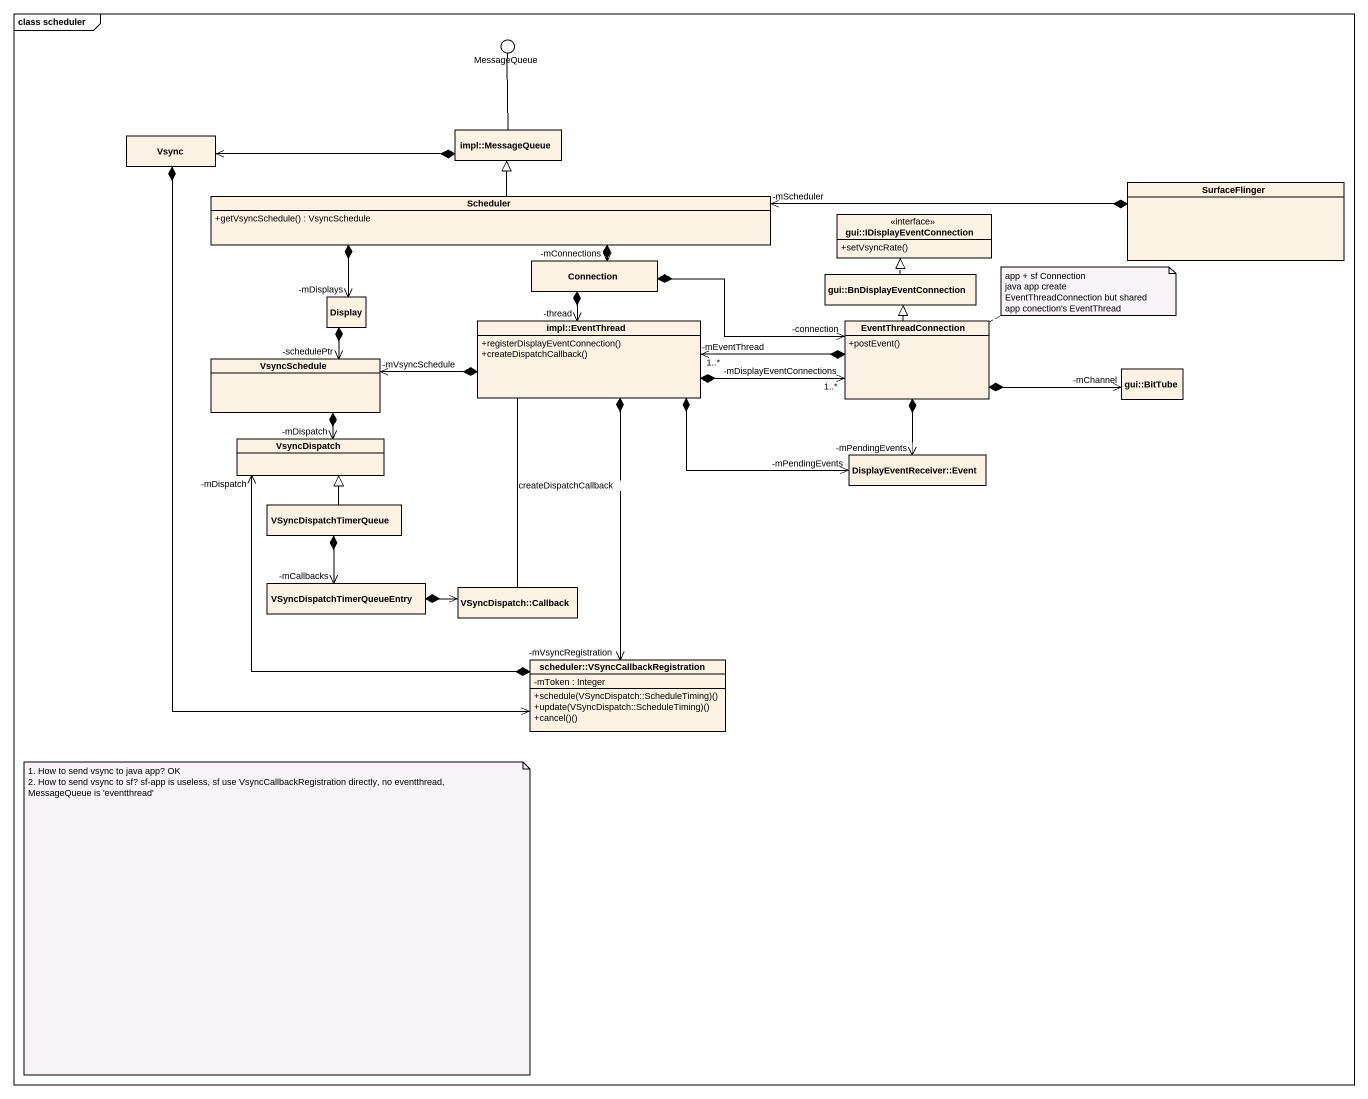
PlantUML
@startuml
mainframe class scheduler
allowmixing
hide circle
hide empty members
skinparam classAttributeIconSize 0
() MessageQueue
class Vsync
class "impl::MessageQueue" as impl_MessageQueue
class Scheduler {
  +getVsyncSchedule() : VsyncSchedule
}
class SurfaceFlinger
interface "gui::IDisplayEventConnection" as gui_IDisplayEventConnection {
  +setVsyncRate()
}
class Connection
class "gui::BnDisplayEventConnection" as gui_BnDisplayEventConnection
class Display
class "impl::EventThread" as impl_EventThread {
  +registerDisplayEventConnection()
  +createDispatchCallback()
}
class EventThreadConnection {
  +postEvent()
}
class VsyncSchedule
class "gui::BitTube" as gui_BitTube
class VsyncDispatch
class "DisplayEventReceiver::Event" as DisplayEventReceiver_Event
class VSyncDispatchTimerQueue
class VSyncDispatchTimerQueueEntry
class "VSyncDispatch::Callback" as VSyncDispatch_Callback
class "scheduler::VSyncCallbackRegistration" as scheduler {
  -mToken : Integer
  +schedule(VSyncDispatch::ScheduleTiming)()
  +update(VSyncDispatch::ScheduleTiming)()
  +cancel()()
}
Vsync *--> scheduler
impl_MessageQueue -up- MessageQueue
impl_MessageQueue *-left-> Vsync
Scheduler -up-|> impl_MessageQueue
Scheduler *-right-> "-mConnections" Connection
Scheduler *--> "-mDisplays" Display
SurfaceFlinger *-left-> "-mScheduler" Scheduler
Connection *--> "-thread" impl_EventThread
Connection *-right-> "-connection" EventThreadConnection
gui_BnDisplayEventConnection .up.|> gui_IDisplayEventConnection
Display *--> "-schedulePtr" VsyncSchedule
impl_EventThread *-right-> "-mDisplayEventConnections\n1..*" EventThreadConnection
impl_EventThread *-left-> "-mVsyncSchedule" VsyncSchedule
impl_EventThread *-right-> "-mPendingEvents" DisplayEventReceiver_Event
impl_EventThread *--> "-mVsyncRegistration" scheduler
EventThreadConnection -up-|> gui_BnDisplayEventConnection
EventThreadConnection *-left-> "-mEventThread\n1..*" impl_EventThread
EventThreadConnection *-right-> "-mChannel" gui_BitTube
EventThreadConnection *--> "-mPendingEvents" DisplayEventReceiver_Event
VsyncSchedule *--> "-mDispatch" VsyncDispatch
VSyncDispatchTimerQueue -up-|> VsyncDispatch
VSyncDispatchTimerQueue *--> "-mCallbacks" VSyncDispatchTimerQueueEntry
VSyncDispatchTimerQueueEntry *-right-> VSyncDispatch_Callback
VSyncDispatch_Callback -up- impl_EventThread : createDispatchCallback
scheduler *-up-> "-mDispatch" VsyncDispatch
note right of EventThreadConnection
  app + sf Connection
  java app create EventThreadConnection but shared app conection's EventThread
end note
note as N2
  1. How to send vsync to java app? OK
  2. How to send vsync to sf? sf-app is useless, sf use VsyncCallbackRegistration directly, no eventthread, MessageQueue is 'eventthread'
end note
@enduml
